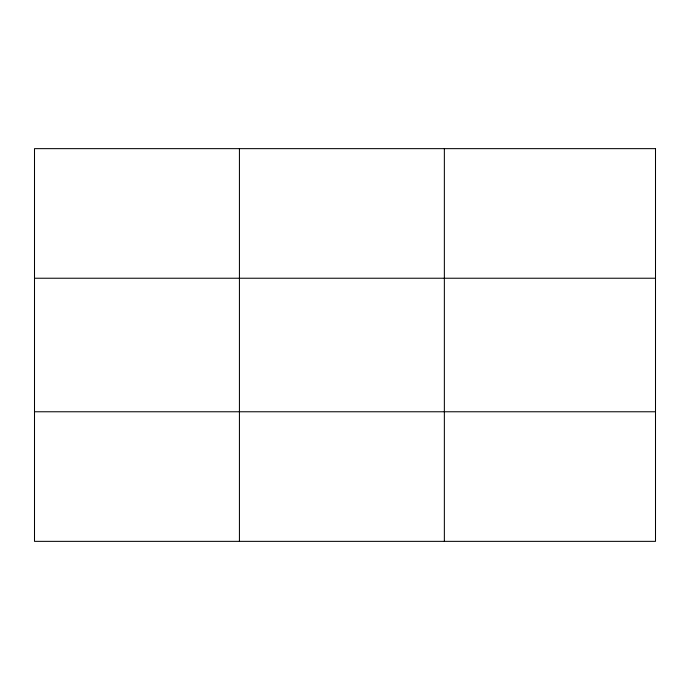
<?xml version="1.0" encoding="UTF-8"?>
<svg xmlns="http://www.w3.org/2000/svg" width="690" height="690" viewBox="0 0 690 690"><rect width="100%" height="100%" fill="white"/><g stroke="black" fill="none" stroke-linecap="round" stroke-linejoin="round"><path stroke-width="1.03" d="M239.43 541.357L239.43 148.643M444.36 541.357L444.36 148.643M34.5 278.234L655.5 278.234M34.5 411.766L655.5 411.766M655.5 148.643L655.5 541.357L34.5 541.357L34.5 148.643L655.5 148.643"/></g></svg>
